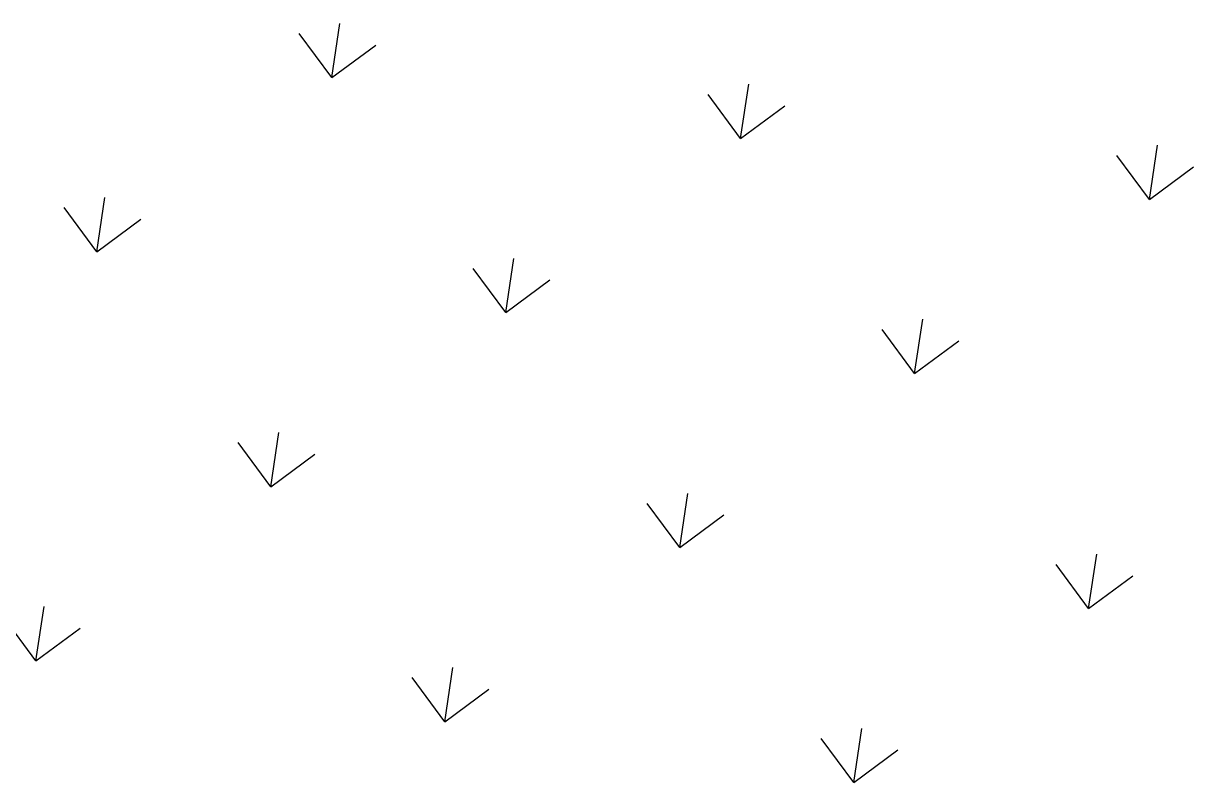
# Model space of a CAD drawing. Header units: millimetres. Extents: x 338 to 506, y 179 to 335.
# Drawn here: x 364.22 to 372.35, y 201.48 to 206.75 of the extents above; entities that cross this region are included whole.
import ezdxf

# ---------------------------------------------------------------- set-up
doc = ezdxf.new("R2010")
doc.units = ezdxf.units.MM
doc.layers.add('ANDEN', color=251, linetype='Continuous')
doc.layers.add('MUROS', color=32, linetype='Continuous')

# ---------------------------------------------------------------- blocks, each defined once
blk = doc.blocks.new('*X870')
at = {"color": 0}
for p, q in [((16.1259, 124.1733), (16.3953, 124.4427)), ((18.9995, 124.1733), (19.269, 124.4427)), ((16.1259, 124.1733), (16.3953, 123.9038)), ((16.1259, 124.1733), (16.5069, 124.1733)), ((18.9995, 124.1733), (19.269, 123.9038)), ((18.9995, 124.1733), (19.3805, 124.1733)), ((17.5627, 122.7364), (17.8321, 123.0058)), ((20.4364, 122.7364), (20.7058, 123.0058)), ((17.5627, 122.7364), (17.8321, 122.467)), ((17.5627, 122.7364), (17.9437, 122.7364)), ((20.4364, 122.7364), (20.7058, 122.467)), ((20.4364, 122.7364), (20.8174, 122.7364)), ((16.1259, 121.2996), (16.3953, 121.569)), ((18.9995, 121.2996), (19.269, 121.569)), ((16.1259, 121.2996), (16.3953, 121.0302)), ((16.1259, 121.2996), (16.5069, 121.2996)), ((18.9995, 121.2996), (19.269, 121.0302)), ((18.9995, 121.2996), (19.3805, 121.2996)), ((17.5627, 119.8627), (17.8321, 120.1321)), ((20.4364, 119.8627), (20.7058, 120.1321)), ((17.5627, 119.8627), (17.8321, 119.5933)), ((17.5627, 119.8627), (17.9437, 119.8627)), ((20.4364, 119.8627), (20.7058, 119.5933)), ((20.4364, 119.8627), (20.8174, 119.8627)), ((16.1259, 118.4259), (16.3953, 118.6953)), ((18.9995, 118.4259), (19.269, 118.6953)), ((16.1259, 118.4259), (16.3953, 118.1565)), ((16.1259, 118.4259), (16.5069, 118.4259)), ((18.9995, 118.4259), (19.269, 118.1565)), ((18.9995, 118.4259), (19.3805, 118.4259)), ((17.5627, 116.989), (17.8321, 117.2585)), ((20.4364, 116.989), (20.7058, 117.2585)), ((17.5627, 116.989), (17.8321, 116.7196)), ((17.5627, 116.989), (17.9437, 116.989)), ((20.4364, 116.989), (20.7058, 116.7196)), ((20.4364, 116.989), (20.8174, 116.989))]:
    blk.add_line(p, q, dxfattribs=at)
blk = doc.blocks.new('A$C7152A42C')
at = {"layer": 'ANDEN', "color": 85, "linetype": 'Continuous'}
blk.add_blockref('*X870', (0, 0), dxfattribs=at)

msp = doc.modelspace()

# ---------------------------------------------------------------- block references
at = {"layer": 'MUROS', "color": 32, "rotation": 81.53046525965426}
msp.add_blockref('A$C7152A42C', (484.7482, 168.0844), dxfattribs=at)

doc.saveas('drawing.dxf')
